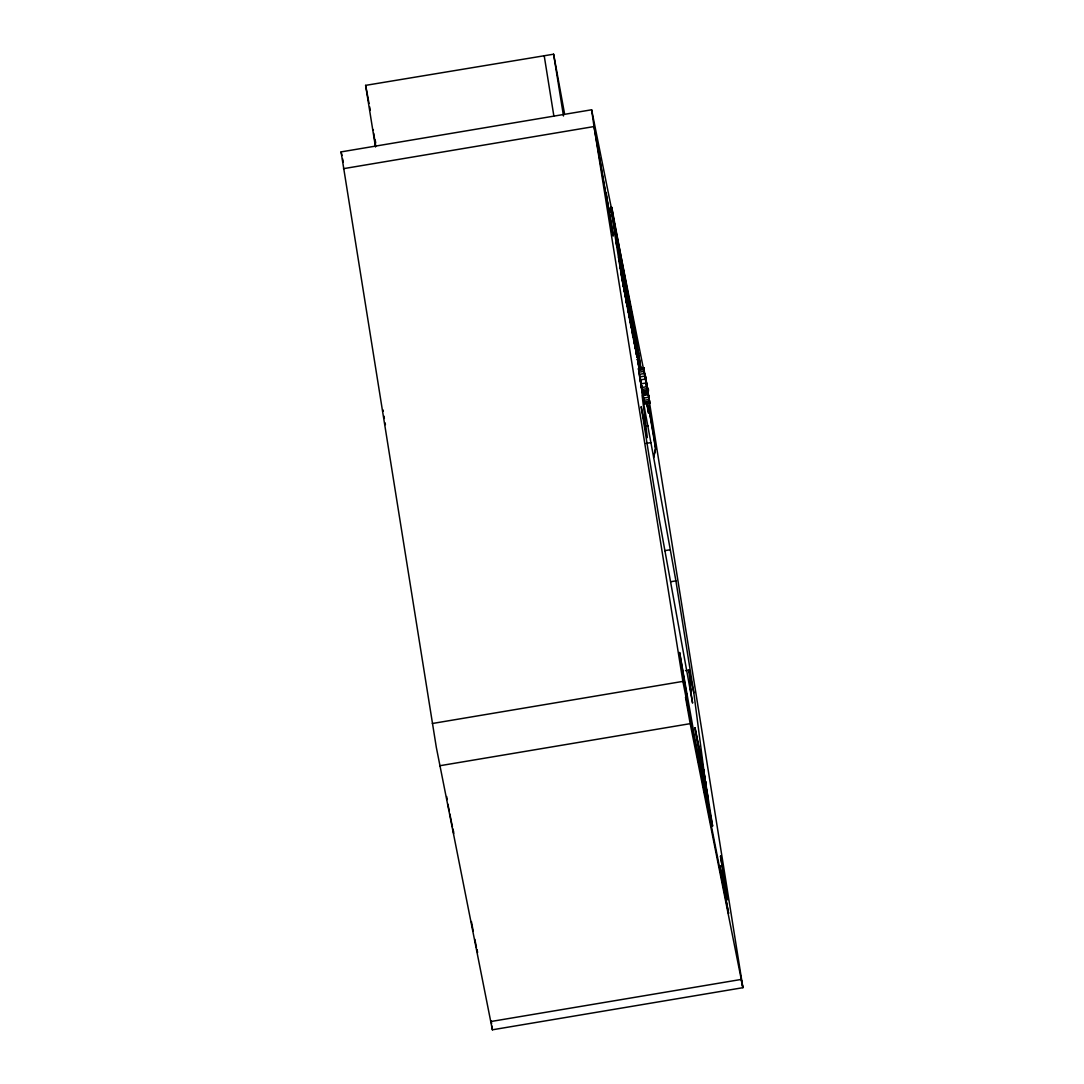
<?xml version="1.0" encoding="UTF-8"?>
<svg xmlns="http://www.w3.org/2000/svg" width="1084" height="1084" viewBox="0 0 1084 1084"><rect width="100%" height="100%" fill="white"/><g stroke="black" fill="none" stroke-linecap="round" stroke-linejoin="round"><path stroke-width="1.5" d="M646.863 386.839C652.378 392.002 642.324 399.318 642.324 391.852M625.915 298.534L627.69 298.086L627.257 296.325L625.482 296.677L625.102 294.103L626.01 299.198L625.725 297.273L627.094 296.867L626.823 295.661M618.666 252.396L617.175 239.957L618.015 249.279M623.178 273.154L621.349 273.358M629.167 315.769L630.698 315.051L629.045 315.322M703.733 775.263L704.898 778.122L704.315 775.087M685.522 670.671L688.868 670.115L691.104 691.104L689.912 686.321L692.595 703.096L659.072 518.518L641.159 406.636L647.351 437.638L642.026 394.82L653.666 457.529L655.617 448.519L653.638 435.091L648.313 405.037L655.522 448.532L653.666 457.529L675.901 580.861L693.814 692.744L704.546 775.629L694.993 727.716L703.15 778.664L712.608 825.981L704.437 775.033L694.993 727.716M649.709 402.354L649.804 403.126L644.546 404.061L644.479 403.234L649.709 402.354L645.495 376.785L646.931 386.311M649.804 403.126L647.473 389.928M703.408 773.366L705.25 780.06L703.448 773.353L704.085 777.594L704.004 773.258M640.319 379.969L638.462 368.587L643.747 367.679L647.527 391.378L647.229 389.183M727.716 899.639L720.494 856.13L727.716 899.639L719.735 865.682L722.432 882.457M648.909 398.844L742.919 987.687L492.38 1029.8L436.324 747.377L341.081 151.895L591.62 109.782L611.362 207.979M343.479 168.67L594.018 126.557L591.62 109.782M643.747 367.679L638.517 368.56L639.194 373.601M638.53 369.21L643.706 367.706M638.679 370.457L643.923 369.576L643.76 368.343M638.937 372.219L644.167 371.338L643.923 369.576M644.167 371.338L644.492 373.492L639.262 374.373L641.85 390.037L641.633 387.72M639.655 376.947L644.899 376.067L644.492 373.492M640.129 379.928L645.359 379.048L644.899 376.067M645.359 379.048L646.01 382.991L640.766 383.872L642.677 394.508M641.389 387.598L646.633 386.717L646.958 388.628L641.728 389.508M642.013 391.148L647.243 390.267L646.498 384.847M642.256 392.516L647.5 391.636L647.907 393.641M642.473 393.6L647.704 392.733M642.609 393.844L647.853 392.964M642.677 394.373L647.907 393.506M644.546 404.061L643.002 395.403L648.246 394.522M643.462 398.126L648.706 397.245M643.855 400.362L649.086 399.481M644.167 402.123L649.397 401.243M644.411 403.397L649.641 402.53M644.872 426.378L648.205 425.822M645.888 443.451L650.888 442.611M664.709 550.672L669.722 549.832M670.901 581.702L675.901 580.861M432.353 723.502L682.893 681.389L594.018 126.557L613.232 236.055L606.01 192.559L609.777 217.261M439.657 765.765L690.196 723.665L742.919 987.687M699.844 749.329L699.085 749.451L704.315 781.794L705.074 781.672L699.844 749.329L703.502 770.426L702.689 770.534L702.378 769.125L703.313 769.03M699.641 752.635L700.399 752.513L701.321 757.093L700.562 757.215L699.641 752.635L701.605 764.843M700.088 754.776L700.847 754.64M699.736 752.567L700.25 755.291L701.009 755.155M700.25 755.291L701.05 759.965L701.809 759.843M702.012 760.751L701.633 758.583L700.874 758.719L703.448 769.464L703.923 772.933L703.055 772.851L703.923 772.933M703.164 773.068L701.985 765.209L702.744 765.074M702.879 766.239L701.849 766.361L703.814 772.729M702.337 767.377L703.096 767.255M702.689 769.586L703.448 769.464M702.933 771.28L703.692 771.144M703.096 772.431L703.855 772.309M704.6 779.789L705.63 782.404L704.329 778.217M704.058 780.521L705.074 781.672M705.332 784.152L705.44 781.374L707.649 798.61M705.549 785.683L705.887 784.057M705.969 789.64L705.684 783L706.307 791.889L706.524 789.545M706.267 791.347L706.118 785.588M490.646 1021.562L741.185 979.448L742.676 986.968M375.498 146.99L365.62 85.365L553.612 54.2L564.479 113.332M641.037 368.953L634.397 327.558L611.769 207.342L610.509 207.545L621.647 277.084L630.956 326.501M616.633 240.16L617.758 243.236M616.647 240.052L617.338 240.783M616.877 241.61L617.609 242.22L617.406 241.38M617.04 242.802L617.65 246.556L617.894 244.591M617.243 244.144L618.029 244.781M617.257 244.347L618.53 248.548L617.65 246.556M617.473 245.553L618.314 247.911L617.46 245.797M618.043 246.109L619.926 257.748M617.88 247.721L617.866 248.439M618.273 250.824L619.289 253.995L618.639 250.106M619.072 251.461L618.937 253.927M618.95 251.989L618.747 253.9L619.465 253.832M619.276 252.951L624.059 282.829M619.452 254.523L620.292 258.981L618.747 258.398M620.183 261.081L619.127 254.754L619.777 256.881M619.736 255.336L618.856 253.385L621.118 267.247L621.931 267.016L620.563 263.995L621.498 266.257M620.766 260.837L619.845 258.656L620.956 262.003L619.384 261.827L618.544 257.193L619.967 256.854L620.536 260.512L619.52 255.553L619.669 256.285M619.303 257.138L619.967 256.596L620.007 260.594L618.923 254.618M620.129 259.062C621.972 269.211 619.005 252.301 620.007 262.043M619.601 259.008L619.885 257.585M620.427 259.062L619.425 256.935M620.36 259.225L621.647 266.894M619.032 259.943L620.346 259.726M619.099 260.282L620.414 260.065M619.831 260.35L620.644 260.16L621.999 269.591M619.194 260.634L620.698 260.485M619.872 260.431L620.482 261.027L620.36 260.35M620.522 261.366L619.709 259.537L620.319 260.228M619.98 264.997L621.484 264.916L619.994 261.108M620.983 262.45L620.875 264.957L620.942 261.772M620.685 263.005L620.278 262.043M621.715 269.144L622.419 270.363L622.081 268.141L620.441 268.29L619.682 263.575C623.49 262.856 619.208 265.512 619.56 262.762M619.75 263.683L621.24 263.453M621.538 266.732L621.362 265.566L620.048 265.783L619.777 264.035L621.308 263.683M621.024 266.542L621.457 264.699L619.885 264.794L621.173 264.482L620.78 262.206M620.793 265.295L621.525 264.997M621.593 265.648L620.075 266.041L621.715 275.187M620.224 266.407L621.538 266.176L621.864 268.276M620.224 266.949L621.823 266.461M621.782 266.908L620.319 267.111L620.549 268.493M620.319 267.64L621.633 267.409M621.484 267.775L621.823 266.61M621.579 268.222L622.013 267.667L622.514 271.122M624.208 281.298L623.571 275.743L621.606 276.027L623.544 275.905L622.175 268.344L622.46 272.721M622.013 267.667L622.026 271.203M621.498 269.306L622.216 269.062L622.351 272.504M621.566 269.564L622.528 272.924M621.945 270.106L623.991 279.116M621.064 270.824L622.595 270.553L623.869 277.314L622.148 277.667L622.758 280.864M621.809 270.892L622.595 270.959M623.354 275.539L622.69 271.108L620.915 271.352L621.213 273.141L622.717 272.287L622.866 273.1M621.24 271.813L622.582 271.434M622.067 268.656L622.582 271.827L621.268 272.043L621.498 273.507L623.164 273.683L625.576 289.74M622.704 272.043L621.389 272.26L621.728 274.347L621.444 272.68L622.921 272.287L623.327 274.618L621.484 274.821L621.173 272.883L622.785 272.762L622.907 273.547M621.566 273.818L623.097 273.412C623.517 271.583 620.536 272.192 621.593 273.764M623.097 273.412L621.417 274.32L621.742 276.42M622.65 275.024L623.151 273.832M623.354 276.163L623.436 279.347M622.189 276.542L623.544 276.488L622.324 277.26M622.23 276.881L623.544 276.488M623.761 276.745L621.647 277.084L639.98 369.156M624.316 281.867L625.292 284.36L623.286 284.78L623.097 283.723L625.116 283.195L624.032 277.436L622.202 277.87L622.473 279.279M622.324 278.303L623.937 277.843L625.346 286.975L624.696 283.696M623.815 278.141L622.433 277.992M622.013 277.924L623.842 278.493L623.991 279.509L622.311 279.794L621.972 277.816M622.162 278.94L624.221 278.615M622.135 278.656L624.167 278.927M622.216 279.144L623.977 279.74M625.062 285.106L625.197 285.905L624.194 280.444L622.473 280.62L623.72 279.835L622.514 271.068L621.037 271.447L620.793 269.943M622.311 279.794L624.343 280.038M622.46 280.512L623.72 279.835M623.693 280.824L623.07 274.794M623.3 282.694L624.614 282.477L624.113 279.523L624.845 284.225M623.53 284.442L623.273 282.856L624.709 282.707L625.211 285.729M623.436 283.1L624.75 282.883M624.845 283.439L623.097 283.723L623.286 284.78M623.219 284.184L624.912 284.022L625.102 285.065M622.148 277.802L623.192 284.387L625.048 284.889M623.11 283.452L623.368 285.119L624.899 284.929L623.557 285.729L623.259 283.832L623.828 286.623M623.097 282.951L623.598 285.39L624.899 284.929M623.192 284.387C623.192 287.463 625.847 285.2 624.425 283.222M623.368 285.119L623.639 286.65L625.238 286.406M624.858 287.057L625.983 289.889L624.519 290.322L624.94 292.341M624.94 287.138L625.59 288.032L624.37 288.303L624.669 290.106M624.33 288.114L625.522 287.233L626.566 293.859M624.94 293.479L624.37 288.588L625.685 288.371L625.292 285.851L625.793 288.791L624.127 289.347L625.983 288.588L626.267 290.187M624.303 289.482L625.942 289.198L628.557 305.878M624.885 292.07L624.37 288.981L626.024 289.55M624.154 288.344L624.425 289.943L625.969 289.74M624.587 290.458C627.216 288.818 628.137 296.244 625.509 295.878M626.362 290.498L624.452 290.797L624.804 292.802L624.519 290.878L626.295 290.173M626.837 293.723L624.994 294.076L624.601 291.772L626.511 291.501L624.709 292.138M624.641 291.948L626.566 291.813M626.755 295.512L626.66 292.246L627.365 296.013L625.427 296.176M626.633 292.463L625.048 285.729M624.845 293.249L626.159 293.032L625.658 288.466M626.254 292.694L626.891 293.317M626.159 293.032L633.056 330.39M625.468 294.157L626.958 293.927M625.78 297.084C624.018 294.821 627.338 292.666 626.864 296.095M625.387 294.685L627.094 294.469M625.685 295.092L626.958 294.685L625.373 294.848L625.251 294.076M626.958 294.685L625.319 295.376L625.143 294.238M625.265 295.173L626.864 295.39L627.677 297.951L625.807 298.168L625.454 295.593M625.563 296.067L627.135 295.851L627.013 295.038M625.888 296.46L627.202 296.149L627.46 297.883M625.847 298.344L625.658 297.192L627.555 296.921L628.056 300.282M625.807 297.653L627.135 297.436M627.663 297.477L627.568 300.431L627.338 297.544M627.758 302.219L627.65 298.317L627.893 299.36L626.051 299.645L626.254 300.647L627.921 300.444L628.286 302.802M626.782 293.94L628.612 304.78M627.229 298.927L627.65 298.317M626.972 296.975L627.961 299.035M626.254 300.647L626.145 299.875L627.907 299.455L628.395 302.463M626.2 300.471L628.178 300.227L628.517 302.273M628.598 305.471L629.208 304.997C629.14 302.328 625.143 305.498 626.362 300.986L628.097 300.675L627.446 297.49M626.891 304.103L626.471 301.42L628.164 301.149L627.88 298.642M628.449 302.368L628.246 301.108L626.457 301.637L626.159 299.807M627.934 302.124L626.538 302.016L626.674 302.761L628.164 302.206L628.72 306.216L627.433 299.089M626.647 302.639L628.734 302.328L629.208 304.997M626.701 303.032L628.828 302.748M628.002 303.168L629.818 312.409L629.032 307.355L627.772 307.856M626.823 303.534L628.137 303.317L628.91 306.745M626.85 303.886L628.95 303.385M628.056 303.954L629.005 303.886M628.706 307.571L628.164 304.523L628.95 303.642M627.812 307.409L629.411 307.002L628.815 303.601L628.205 304.536M627.568 305.092L629.005 304.767L629.411 307.002L629.316 306.257M627.528 305.498L629.208 305.322L628.734 302.328M627.555 305.756L629.005 304.767M627.243 306.094L629.14 305.769M627.487 306.216L629.208 305.864M628.95 304.59L629.208 306.135L627.311 306.433L625.414 294.414M627.69 306.569L629.005 306.352L630.807 317.68L630.468 315.688M627.717 306.935L629.032 306.718L628.869 305.539M627.731 307.043L629.33 306.894L630.631 314.577L629.262 314.888M627.717 307.571L629.506 307.219L628.327 303.683L628.72 305.078M627.893 307.992L629.587 307.68L628.774 303.913M627.907 308.141L629.221 307.924L629.465 309.631M629.018 308.141L633.476 331.853L632.162 332.07M627.772 308.75L629.276 308.384M627.839 309.13L629.763 308.791M627.975 309.252L629.519 309.116M629.858 309.13L629.533 310.986L629.086 308.534M629.126 309.78L629.804 309.672M628.612 310.62L629.926 310.403L630.454 313.52L629.926 310.403M628.625 310.891L629.939 310.674M628.232 311.054L630.021 310.905M628.408 311.42L629.723 311.203M629.208 306.135L630.089 311.379L628.313 311.623L628.056 310.146L629.37 309.929L629.289 308.913L629.777 312.233M628.395 311.853L630.305 311.501L631.457 318.154L630.089 311.46L630.793 316.054M628.815 311.88L630.129 311.65M628.828 312.124L630.387 311.921L631.037 316.298M628.463 312.449L630.224 312.124M628.503 312.626L630.292 312.463L630.576 314.672M628.91 312.761L630.509 312.585M628.706 313.262L630.292 312.978L631.051 317.653M628.734 313.452L630.427 313.344L630.956 316.799L630.332 313.723M629.072 313.723L630.658 313.411M630.752 315.552L630.536 313.642L629.018 313.94L630.441 313.872M628.95 314.753L630.834 314.414L630.549 313.168M630.183 315.403L630.956 316.799M629.154 315.905L631.105 315.756L636.335 347.639M629.479 316.271L631.078 316M629.262 316.379L630.861 316.284M629.276 316.582L631.2 316.243M629.289 316.813L631.078 316.569L631.606 318.804L631.105 315.756M629.804 316.948L631.24 316.867M629.845 317.327L631.159 317.111L631.471 319.089M629.438 317.666L631.403 317.341L630.021 318.289M631.403 317.422L629.492 317.842L631.471 317.666M629.994 318.154L631.471 317.91M630.021 318.493L631.389 318.466L632.324 323.872L632.08 322.124M630.116 318.832L631.349 318.303M630.156 319.021L631.471 318.804M629.75 319.252L631.715 318.994L632.189 321.826L632.026 320.715L630.251 321.162M629.994 319.523L631.62 318.669L631.945 320.891M629.831 319.699L631.254 319.699M630.278 320.159L631.606 319.943M630.332 320.403L631.782 320.227L632.609 324.441M631.24 320.634L631.389 318.466M631.294 321.027L632.121 321.094L632.595 323.845M630.265 322.016L632.229 321.731L634.98 339.021M630.332 322.368L632.27 322.097M630.495 322.571C633.815 323.249 630.454 319.021 631.904 322.734M630.522 322.856L632.392 322.653M630.793 323.032L632.419 322.897M630.509 323.317L632.243 323.073L632.419 324.631L631.037 324.793M630.834 323.438L632.406 323.181L632.27 322.26M630.874 323.723L632.243 323.466M630.725 323.953L632.04 323.737L632.338 325.634M630.969 324.157L632.473 324.617M630.752 324.414L632.609 324.021L633.286 327.639M631.01 324.59L632.555 324.373L634.56 336.365M630.915 325.105L632.446 324.929L632.88 327.585M630.942 325.606L632.839 325.132L633.056 326.284L631.186 326.718M631.024 325.85L632.839 325.132M631.064 326.027L632.379 325.81L632.866 328.574L632.528 326.758M631.213 326.975L632.663 326.555L633.002 328.615M631.267 327.178L632.582 326.962M631.322 327.368L632.853 326.948L632.677 326.013M631.335 327.503L633.232 327.233L637.202 351.623L636.308 346.365L634.994 346.582M631.362 327.829L633.11 327.571M631.66 328.127L633.178 328.574L631.538 328.791M631.457 328.398L633.286 328.235L633.706 330.701L632.08 330.972M631.538 328.642L633.286 328.235M631.633 329.089L633.368 328.723M631.809 329.292L633.395 329.062L634.276 336.636L633.598 332.693M633.164 329.414L634.723 335.457M631.755 329.739C634.492 327.788 635.116 333.018 632.148 331.704M632.189 329.888L633.462 329.387L633.828 331.487M631.823 330.105L633.774 329.875M631.85 330.39L633.557 330.159M632.04 330.742L633.503 329.672M631.958 330.755L633.937 330.905L635.685 341.948L634.276 342.097M632.257 332.138L634.045 331.921L633.91 330.999M632.243 332.354L634.154 332.056M632.324 332.734L633.869 332.49L634.14 334.089M634.276 332.883L632.406 333.059L634.14 332.598L638.788 360.078L637.473 360.294M632.433 333.344L634.33 333.059M632.46 333.479L634.248 333.222L635.251 339.075L633.571 339.211L633.72 340.186L635.034 339.875L636.159 345.091L634.696 345.295M634.926 336.433L634.425 333.371L632.473 333.75L632.636 334.604L634.425 334.292M632.595 334.251L634.519 333.858M632.704 334.4L634.519 334.197M632.677 334.82L634.492 334.604L634.655 335.891L632.975 336.203M632.758 335.078L634.072 334.766L633.652 332.165L634.221 335.539L633.774 331.772M632.839 335.186L634.858 335.633M632.866 335.62L634.79 335.281M632.907 335.647L634.303 335.62M632.948 336.067L634.668 335.674L635.156 339.021M633.002 336.501L634.316 336.284L634.519 337.395L633.72 332.232M634.438 336.514L635.061 338.547M633.097 336.839L635.007 336.596L633.205 337.612M633.151 337.381L634.492 337.124L633.639 332.517M633.422 337.883L634.98 337.802M633.733 338.072L635.048 337.842M633.801 338.398C635.509 336.975 636.091 340.593 634.045 339.698M633.733 338.682L635.197 338.398L633.462 331.487M633.883 338.845L635.265 338.506L635.454 339.671M633.652 339.116L634.967 338.899L636.159 346.135L634.723 335.051M633.666 339.495L635.346 339.197M633.801 340.295L635.4 340.037M634.804 336.596L635.481 340.268L633.828 340.728L635.4 340.525L635.549 341.338L633.964 341.596M633.91 341.175L635.251 341.081L634.98 339.278M633.937 341.311L635.603 340.972L635.359 339.482M634.221 341.65L635.685 341.528L636.105 344.116L634.939 344.4M634.059 341.948L635.834 341.785L636.023 343.601L634.425 343.872M634.113 342.476L635.698 342.273L636.105 345.024M634.167 342.72L635.481 342.49L635.265 340.999M634.262 342.856L635.576 342.625M634.33 343.018L635.82 342.937M634.75 343.249L636.064 343.032L636.755 346.853L638.679 359.332L637.351 359.631L638.679 359.332M634.37 343.614L635.685 343.398M634.533 343.628L635.902 343.506M634.506 344.116L635.915 343.872L635.956 344.834L634.614 344.997M634.547 344.59L635.902 344.522M634.574 344.847L635.888 344.631M634.723 345.715L636.037 345.498M634.804 346.04L636.498 346.189M634.817 346.23L636.132 346.013M634.845 346.352L636.647 346.108L636.809 347.083L635.292 347.232M635.061 346.961L636.755 346.853M635.197 347.395L636.511 347.178M635.305 347.896L636.62 347.679L637.812 354.915L636.471 355.024M635.197 348.316L636.796 348.208M635.251 348.642L636.701 348.411L636.986 350.308L636.891 349.644M635.359 348.791L636.674 348.574M635.522 349.482L637.026 349.265M636.2 353.37L637.88 353.018L637.338 349.753L635.576 349.861L636.972 349.509L637.812 354.915M636.023 350.132L637.338 349.753M635.658 350.471L637.013 350.078L637.609 353.614L636.267 353.777M635.671 350.688L637.229 350.471L636.606 347.016M635.766 350.809L637.446 350.593L638.611 357.896M635.766 351.026L637.08 350.809M638.083 354.278L637.568 351.067C633.693 351.65 640.21 349.997 638.151 355.024M635.847 351.541L637.555 351.189M637.622 351.677L636.294 351.893L637.649 351.812M636.023 352.395L637.758 352.232M636.078 352.652L637.392 352.436M636.145 352.856L637.473 352.679L637.609 353.614M636.484 353.005L637.798 352.774M636.227 353.628L637.555 353.303M636.687 353.926L638.002 353.709L639.032 360.552M636.349 354.075L637.663 353.858M636.376 354.495L637.69 354.278M636.457 354.82L637.771 354.603M636.796 356.69L638.178 356.812L636.864 357.029M637.392 357.842L638.706 357.612L638.368 355.173L640.793 369.454M637.649 358.587L638.964 358.37L637.649 358.668M637.704 359.089L638.964 358.438L639.777 364.075M637.284 359.278L638.923 359.034L639.696 363.506M637.826 359.888L639.14 359.671L639.018 358.872M637.704 360.647L639.018 360.43L639.79 365.186M637.866 360.864L639.181 360.647L639.424 363.425L638.598 359.061M639.235 360.864C636.498 362.286 639.56 359.576 639.424 361.907L639.492 361.121M637.92 362.517L639.248 362.3M638.097 363.045L639.411 362.828M638.517 363.289L639.831 363.059L640.346 366.08M638.164 363.56L639.872 363.235M638.11 363.641L639.885 363.411L640.007 364.224L638.313 364.373M638.408 364.197L639.966 363.79M638.381 364.549L640.048 364.373L640.861 369.021M638.761 364.834L640.075 364.522M638.422 365.145L639.845 364.061L640.644 368.858L639.533 362.232M638.72 365.322L640.143 364.888M638.476 365.403L640.17 365.24L640.048 364.373M638.557 365.633L640.332 365.701M638.72 365.877L640.075 365.647L640.387 367.639L638.896 367.882M638.598 366.121L640.034 365.322L640.576 368.994L639.79 364.441M638.625 366.378L640.17 366.04M638.666 366.527L640.332 366.257L640.197 365.457M638.747 366.826L640.061 366.609M638.977 366.92L640.292 366.704M638.774 367.246L640.183 366.948M638.855 367.571L640.251 367.313L640.332 368.126M638.869 367.761L640.183 367.151L640.495 369.075M639.506 368.533L640.698 367.571M639.56 368.804L640.807 368.194L639.018 368.343L639.181 369.305M639.479 369.034L640.793 368.817M647.758 406.188C645.617 397.814 648.639 409.413 647.284 405.43M647.013 404.115L647.229 403.248M703.502 770.426L702.608 766.239M702.689 770.534L701.05 759.965M625.712 289.469L625.387 287.545M621.688 267.599L621.579 266.637L622.108 269.726M341.081 151.895L341.921 155.432M373.303 129.565L373.289 130.378M625.414 294.97L625.685 296.799L627.08 296.731L639.966 362.327M628.246 301.826L627.839 299.374L626.308 300.268L626.62 302.246L628.463 301.88L628.801 303.954M617.772 244.239L618.517 249.198M636.023 343.601L635.143 338.642M627.839 299.374L628.246 302.124L628.137 301.04M631.078 316.569L631.579 319.495M628.259 304.699L628.761 307.829L627.473 299.59M623.164 275.661L622.894 273.154M645.265 377.476L645.4 378.993M640.021 378.357L640.536 382.232M623.49 286.013L624.831 285.282L626.633 295.16M627.636 300.132L627.758 301.189M383.14 410.05L383.262 411.243M626.322 293.764L625.753 289.631M640.061 376.229L640.156 377.625M622.026 268.629L622.216 269.631M628.341 302.829L628.449 303.466M626.552 294.021L625.996 290.444L626.511 293.371L626.335 292.097M624.411 283.507L624.601 284.564L624.33 282.68M625.834 290.539L626.118 292.111M624.804 285.797L624.506 284.171M630.59 316.365L630.278 314.536M630.36 316.365L630.888 318.547M612.026 211.299L645.102 377.096M625.346 286.542L625.902 289.74M625.4 289.821L625.224 288.859M627.392 298.737L628.53 304.36M635.481 342.503L635.278 341.379M706.836 791.252L708.218 798.515M342.585 158.752L343.249 162.072M612.148 215.77L610.509 207.545L611.444 212.491M614.113 225.635L634.397 327.558L632.785 327.72L632.229 324.888M619.14 254.74L619.506 256.745M616.078 242.315L617.067 247.247M622.622 275.2L623.286 278.48M623.937 281.772L626.796 296.46L625.834 290.661M693.814 692.744L688.868 670.115M712.608 825.981L703.15 778.664M685.21 687.595L686.836 695.914L679.614 652.419L704.6 793.068M719.735 865.682L728.611 913.46L682.893 681.389M447.882 804.179L449.183 810.71M449.833 813.962L452.434 827.024M453.085 830.29L453.735 833.555M473.193 931.102L471.404 921.522M474.819 939.259L476.445 947.416M635.265 342.205L634.641 338.723M627.175 298.303L627.514 300.254M627.609 300.756L626.769 295.376M703.435 770.914L702.96 768.475L702.202 768.61L704.315 781.794M690.196 723.665L685.495 697.215M617.595 244.564L615.495 233.385L622.094 272.612M629.492 307.368L630.034 310.241L629.262 308.872M615.156 232.247L615.78 235.54M617.338 243.778L633.151 327.774M619.587 257.26L619.52 255.553L619.682 257.802M622.094 270.634L622.406 271.393M624.655 283.33L623.72 278.696L624.181 281.772M628.056 301.406L627.311 297.219M621.918 270.444L622.365 272.802M631.064 319.035L628.137 301.203M631.579 321.799L632.257 325.39M633.137 329.875L633.476 331.853M640.265 369.102L622.907 276.881L611.769 207.342M646.457 401.947L648.557 413.139L646.972 403.234M632.5 334.726L633.124 338.018M644.099 401.5L643.354 397.3M365.62 85.365L369.048 103.508M369.658 106.815L370.281 110.107M704.641 777.499L703.841 776.334L704.085 777.594M647.243 390.267L647.5 391.636M616.81 240.878L617.501 244.876L617.365 243.995M617.392 244.862L618.53 248.48M630.021 312.666L629.777 311.433L629.939 312.666M617.013 242.152L617.23 243.317M645.386 378.668L646.24 383.37M635.224 340.959L635.034 339.875M626.389 293.398L626.606 294.55M621.931 267.016L622.175 268.344M630.536 314.346L630.671 315.146M621.295 266.989L621.024 263.263L621.606 267.165M623.449 278.439L623.571 279.116L623.219 275.783L623.544 277.585M631.538 322.395L631.931 324.712L631.755 323.154M621.281 265.214L621.444 266.095M621.606 268.127L621.809 269.306M635.197 342.029L634.885 338.994L635.698 342.273M619.587 256.041L619.438 255.147M623.354 279.171L623.327 277.707M623.883 287.951L623.463 285.566L623.828 287.436M632.162 323.14L632.311 323.967L631.566 319.672M639.574 362.842L639.452 362.151L639.723 363.98M639.912 365.904L639.858 365.376M635.929 344.78L635.739 343.655M645.4 377.923L645.969 381.405M632.514 325.471L634.032 332.747M626.877 295.566L626.728 294.753L626.823 295.444M629.425 310.471L630.061 314.238M630.034 314.428L629.804 313.073L629.939 313.981M624.425 289.943L624.614 290.986L624.343 288.683M640.156 378.804L640.725 382.286M594.018 126.557L610.726 222.776M634.072 334.766L634.289 335.986L633.72 332.734M628.476 303.547L628.91 307.084M631.484 322.205L631.809 324.048L631.457 320.972M623.544 277.301L623.856 279.076L623.449 276.935M619.587 255.756L619.52 256.922M620.021 258.371L620.333 260.268M640.956 381.256L640.59 379.129L641.064 382.124M647.812 392.394L648.354 395.619M630.089 311.379L630.4 313.262M630.292 314.346L630.929 318.154M622.311 269.225L622.446 270.024M622.717 273.94L623.056 275.986M622.812 275.864L623.097 277.518M623.788 285.282L623.598 284.252L623.883 286.122L623.436 283.276L624.75 283.06L624.086 280.648M701.253 760.873L701.985 765.209M375.199 140.039L375.701 142.925M632.189 323.506L632.785 327.3M630.332 314.495L630.536 315.674M627.853 301.799L627.46 299.441M619.791 257.057L620.102 258.927M625.102 288.114L625.346 289.645M620.631 264.482L620.902 266.108M622.731 274.103L623.774 280.295M633.571 339.211L633.72 340.091M623.53 283.656L623.869 285.729M623.639 286.65L623.896 288.154M645.915 380.931L646.511 384.427M646.01 382.991L646.633 386.717M632.853 326.948L633.083 328.33M632.094 323.926L631.823 321.27M634.072 334.861L634.316 336.284M624.411 282.721L623.341 276.718L623.395 277.816M640.685 381.812L641.078 384.142M625.807 298.168L626.051 299.645M385.132 422.923L385.416 424.643M639.75 364.929L640.17 367.354M632.839 325.322L631.796 321.149M622.284 269.957L622.88 272.599M622.961 273.737L623.842 277.585M641.66 385.484L642.216 388.817M642.5 392.34L643.002 395.403M623.002 275.58L623.341 277.667M622.338 278.778L622.582 280.228M639.479 363.343L640.034 365.66M635.481 340.268L636.213 345.146M636.376 346.745L636.647 348.33M630.752 316.948L630.956 318.235M631.809 322.355L632.107 324.224L631.728 321.921L631.918 323.262M632.866 327.449L633.124 329.075M630.021 313.046L630.36 315.105M630.861 318.452L631.078 319.753M641.66 385.66L644.262 401.73M623.896 278.669L623.991 279.523L623.544 276.664M642.555 392.435L642.975 395.037M623.964 280.39L623.72 277.639L622.108 278.127L622.392 280.051M624.303 281.976L624.912 285.173M624.885 286.908L625.116 288.33M630.265 319.712L630.441 320.823M622.69 279.55L622.473 278.168L622.257 279.333M624.723 290.783L624.899 291.786M626.145 299.658L626.362 300.986M623.327 282.938L623.585 284.523M625.766 296.948L626.024 298.574M622.406 279.103L622.65 280.607M648.327 393.343L645.156 374.698L646.728 385.294M646.416 384.102L649.438 401.066L648.679 395.836M634.425 333.371L634.709 335.105M635.603 340.972L636.091 344.021M630.929 315.729L631.877 320.783M631.566 320.878L631.85 322.639M629.194 307.49L628.842 305.322L628.937 306.054M631.281 319.143L631.566 320.945M626.66 292.246L626.891 293.601M628.422 302.937L629.262 307.748M624.614 282.477L624.98 284.685M625.983 288.588L626.362 290.756L624.669 291.203L624.248 289.198M628.381 302.748L628.747 304.834M642.649 391.514L643.083 394.224M641.186 384.983L642.338 391.134M620.333 258.575L620.617 260.309M622.582 271.827L622.799 274.604M619.94 259.144L620.116 260.255L619.181 255.404M383.98 416.134L384.359 418.478M631.715 318.994L632.04 322.287M636.864 350.945L637.392 354.265M625.129 285.282L625.4 286.84M625.82 289.225L629.818 313.425M629.154 308.29L631.024 319.861M624.032 277.436L627.568 300.092M627.379 299.32L627.582 301.067L627.772 299.563M620.373 259.74L620.78 262.314M621.227 263.52L621.606 265.878M621.538 266.312L621.769 267.762M625.983 292.341L626.593 296.054M627.053 298.222L627.568 301.488M619.032 252.382L618.368 248.358M619.967 256.596L624.519 285.106M624.506 289.442L624.94 291.786M620.563 263.358L621.051 266.393M623.815 286.298L624.452 281.786M625.319 295.607L625.482 296.677M695.738 745.291L698.421 762.066M553.612 54.2L563.504 116.002M544.209 55.758L553.843 115.893M375.674 145.893L373.682 133.196M477.096 949.476L477.583 952.524M453.085 829.084L453.573 832.133M446.662 796.55L447.15 799.599M638.977 359.834L639.98 365.593M636.443 346.826L637.094 350.281M634.736 337.666L635.658 342.205M631.593 319.265L635.116 338.167M634.682 337.341L634.953 339.753M631.335 318.276L631.647 320.187M631.958 321.826L632.351 324.577M633.354 330.525L633.869 334.062M626.66 293.046L626.877 294.428M627.663 298.818L627.785 299.645M641.701 387.178L640.346 378.831M625.183 286.027L626.43 292.666M625.563 288.981L625.983 290.973M626.335 293.805L626.525 294.97M623.205 276.555L622.839 274.306L621.525 274.523L621.742 275.864M621.389 265.824L621.755 268.073M626.471 301.42L626.254 300.024L628.11 300.2M621.457 272.978L621.647 275.187M640.481 366.893L640.82 369.116M635.21 338.94L635.752 342.273M633.192 327.476L632.649 324.035M633.964 331.46L634.099 333.493M633.991 333.858L634.167 334.97M631.389 320.864L632.107 324.522M632.514 326.379L632.69 327.558M626.186 290.566L626.389 291.813M623.286 274.74L623.49 276M624.14 280.146L624.696 283.845M622.799 274.821L623.422 277.897M624.506 290.756L624.682 291.853M624.438 289.848L624.912 292.815M639.926 364.712L640.319 367.178M638.706 357.612L638.923 359.034M637.297 351.582L637.46 352.625M633.598 330.281L633.747 331.257M630.075 312.897L630.387 314.861M625.658 297.192L626.024 299.157M622.351 277.694L622.677 279.726L622.528 278.724M643.435 396.717L644.194 401.785M641.01 382.882L640.346 378.465M625.048 286.65L625.238 287.938M623.734 286.867L623.869 287.775M637.351 349.915L637.446 350.593M633.286 328.384L633.395 329.062M627.297 296.867L627.175 296M630.536 313.642L631.118 317.395M626.579 293.588L626.688 294.631M491.228 1021.02L491.621 1023.648M621.078 266.718L621.186 267.409M626.024 291.921L626.01 291.582M491.96 1026.101L492.38 1029.8M620.414 261.068L620.536 262.003M702.337 762.892L701.578 763.014L702.378 762.906"/></g></svg>
